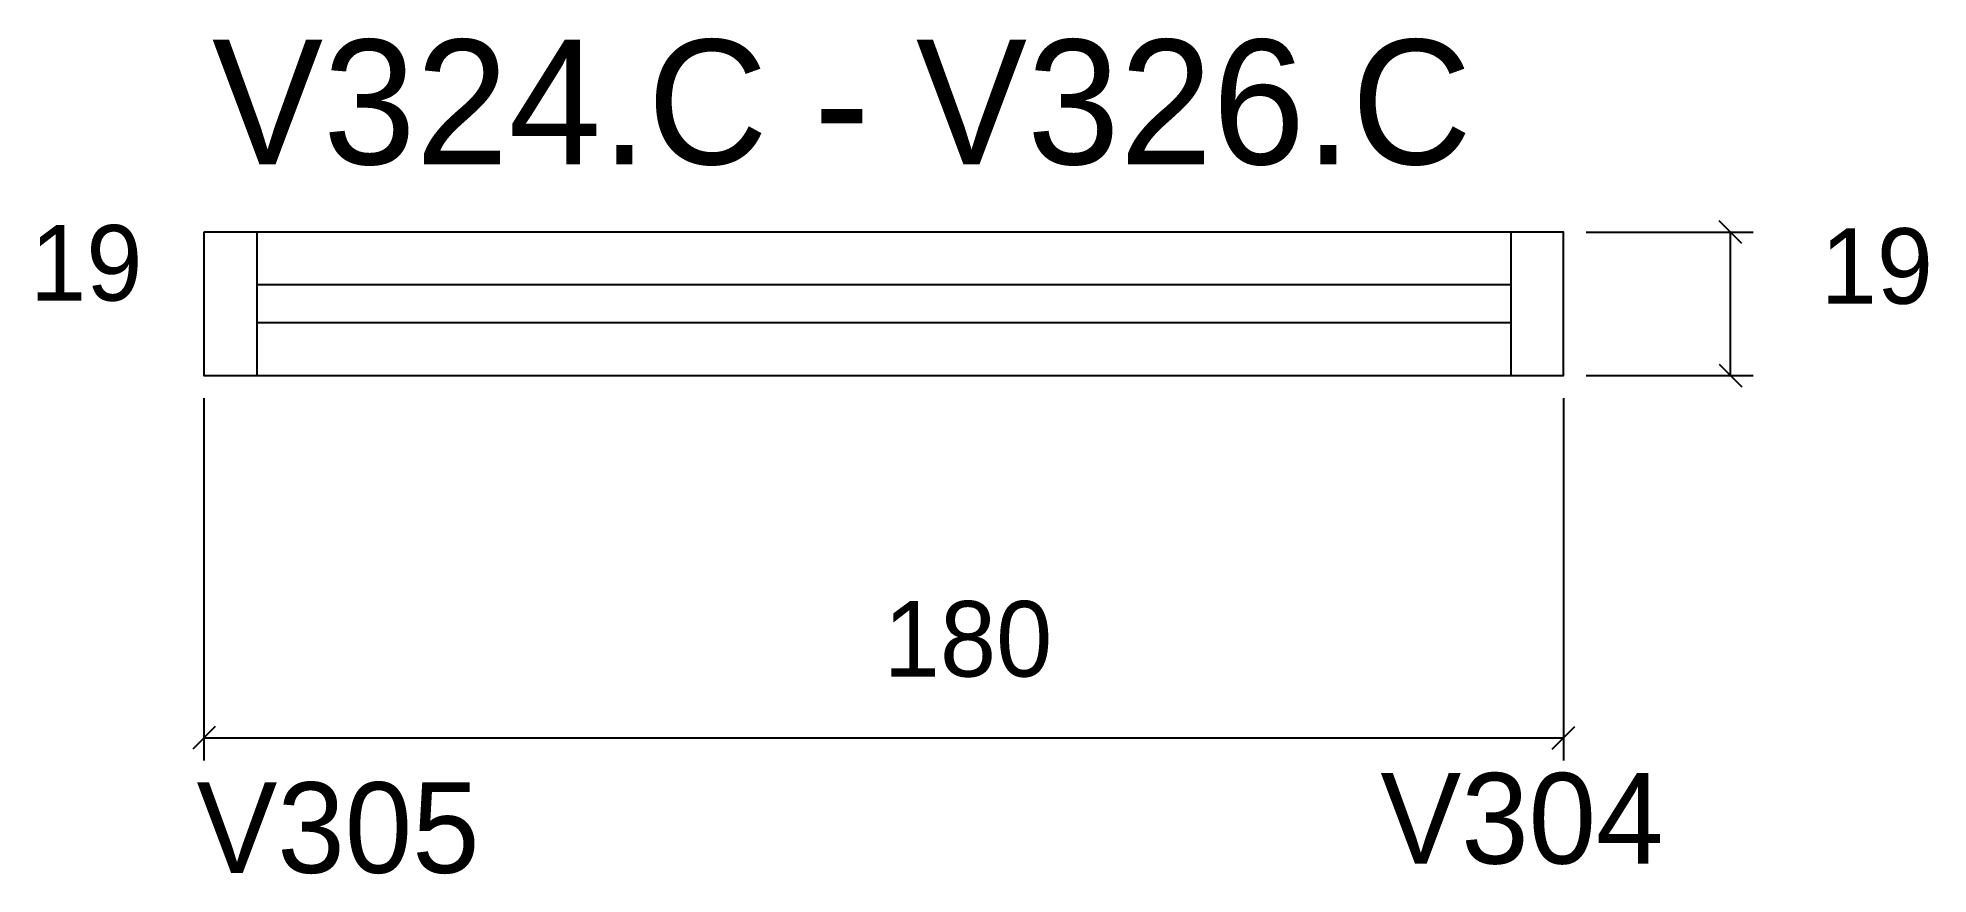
# Model space of a CAD drawing. Header units: metres. Extents: x 4192 to 4443, y 79 to 190.
import ezdxf

# ---------------------------------------------------------------- set-up
doc = ezdxf.new("R2010")
doc.units = ezdxf.units.M

msp = doc.modelspace()

# ---------------------------------------------------------------- linework, layer by layer
at = {"layer": 'COTA'}
for p, q in [((4417.92, 162.44), (4414.92, 165.44)), ((4414.92, 146.44), (4417.92, 143.44)), ((4215.8, 98.44), (4212.8, 95.44)), ((4392.8, 95.44), (4395.8, 98.44))]:
    msp.add_line(p, q, dxfattribs=at)
at = {"layer": 'COTA', "color": 4}
for p, q in [((4397.3, 163.94), (4419.42, 163.94)), ((4416.42, 144.94), (4416.42, 163.94)), ((4397.3, 144.94), (4419.42, 144.94)), ((4214.3, 141.94), (4214.3, 93.94)), ((4394.3, 141.94), (4394.3, 93.94)), ((4214.3, 96.94), (4394.3, 96.94))]:
    msp.add_line(p, q, dxfattribs=at)
at = {"layer": 'Painéis', "color": 200}
msp.add_lwpolyline([(4214.3, 163.94), (4214.3, 144.94), (4394.3, 144.94), (4394.3, 163.94), (4214.3, 163.94)], dxfattribs=at)
at = {"layer": 'SARR_2.2x7', "color": 40}
for p, q in [((4221.3, 163.94), (4221.3, 144.94)), ((4387.3, 163.94), (4387.3, 144.94)), ((4387.3, 156.94), (4221.3, 156.94)), ((4221.3, 151.94), (4387.3, 151.94))]:
    msp.add_line(p, q, dxfattribs=at)

# ---------------------------------------------------------------- texts
at = {"layer": '5', "color": 5}
for s, p in [('V305', (4213.31, 79.07)), ('V304', (4370.05, 80.3))]:
    msp.add_text(s, height=12, dxfattribs=at).set_placement(p)
at = {"layer": 'COTA', "color": 240}
for s, p in [('19', (4428.34, 154.44)), ('180', (4304.3, 105.07))]:
    msp.add_text(s, height=10, dxfattribs=at).set_placement(p)
at = {"layer": 'NOMENCLATURA', "color": 7}
msp.add_text('V324.C - V326.C', height=16.5, dxfattribs=at).set_placement((4215.35, 172.91))
at = {"layer": 'Painéis', "color": 240}
msp.add_text('19', height=10, dxfattribs=at).set_placement((4191.28, 154.86))

doc.saveas('drawing.dxf')
